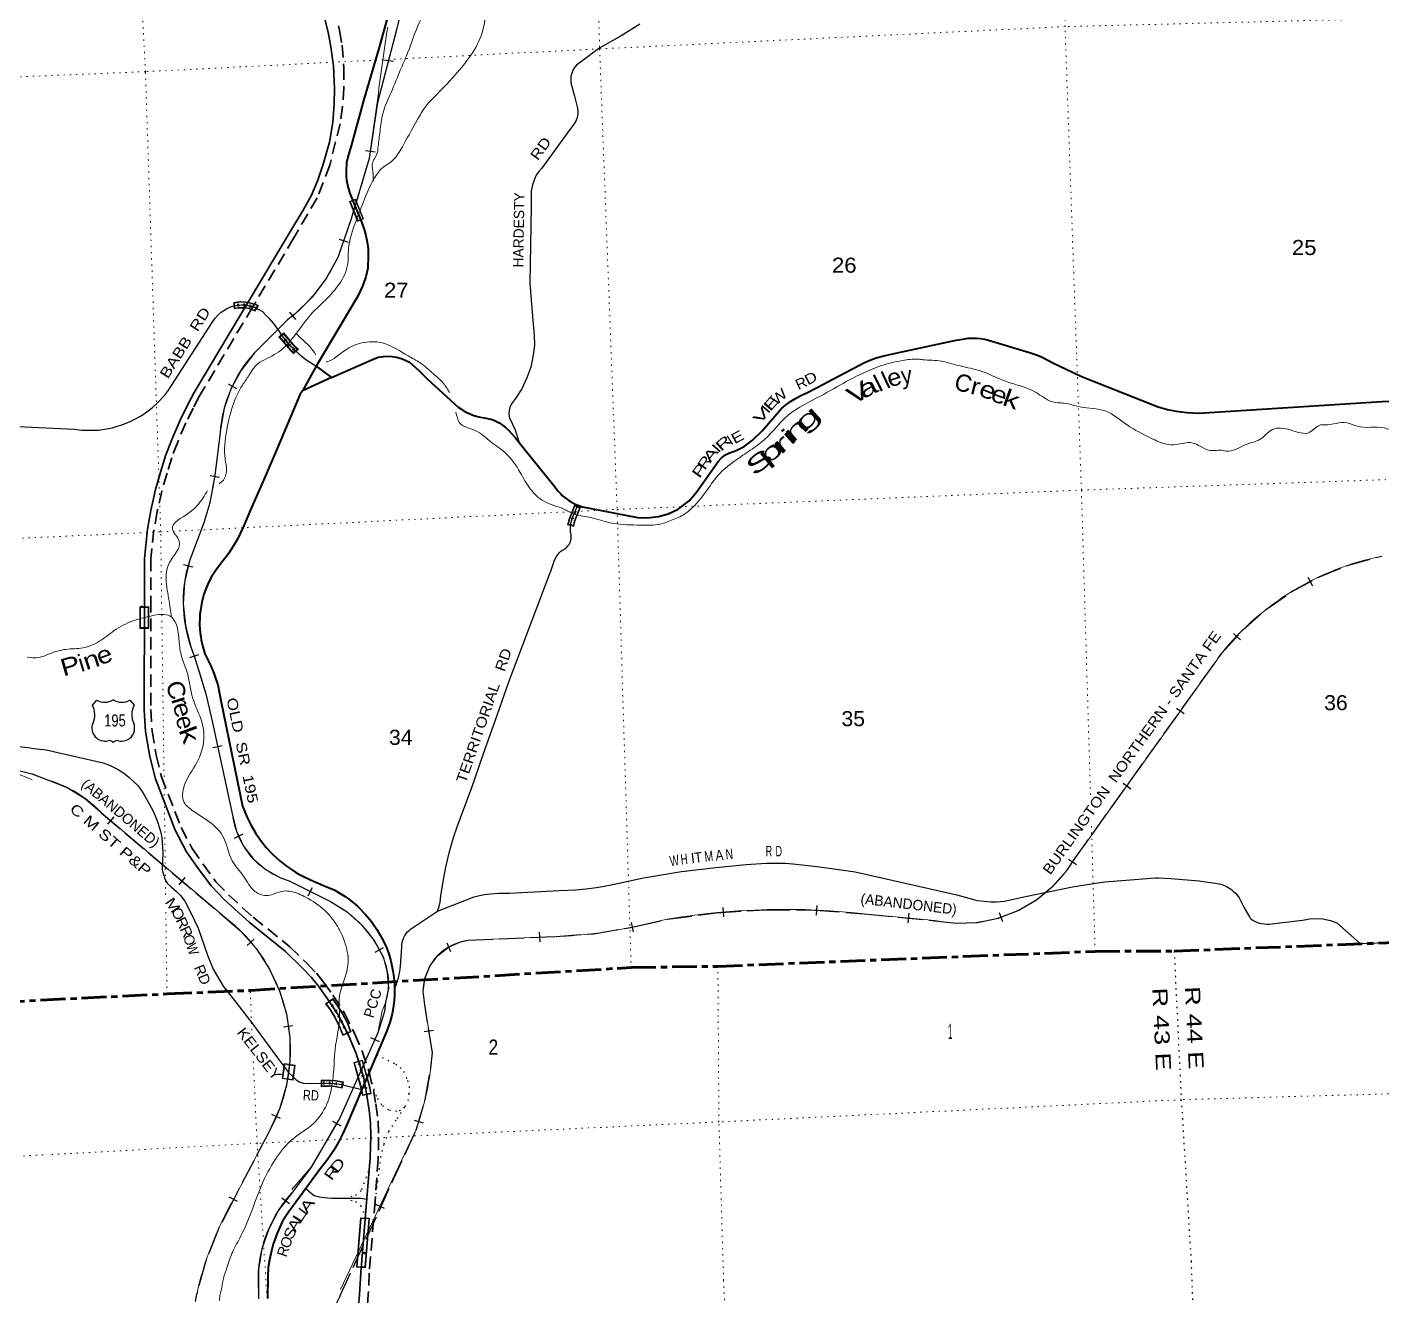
# Model space of a CAD drawing. Header units: feet. Extents: x 745759 to 1002271, y -170898 to 32007.
# Drawn here: x 904405 to 920154, y -73509 to -58759 of the extents above; entities that cross this region are included whole.
import ezdxf
from ezdxf.enums import TextEntityAlignment as Align

# ---------------------------------------------------------------- set-up
doc = ezdxf.new("R2010")
doc.units = ezdxf.units.FT
doc.header["$LTSCALE"] = 48
doc.header["$PDMODE"] = 32
doc.header["$PDSIZE"] = 24
for name, pattern in [('DOTTED', [1.5, 0.3, -1.2]), ('LONG_DASH_SHORT_DASH', [9.9, 6, -1.2, 1.5, -1.2]), ('LONG_DASHED', [7.5, 6, -1.5]), ('MEDIUM_DASHED', [4.5, 3, -1.5])]:
    doc.linetypes.add(name, pattern=pattern)
for name, color, linetype, lineweight in [('11', 7, 'LONG_DASH_SHORT_DASH', 60), ('16', 7, 'Continuous', 25), ('20', 7, 'Continuous', 35), ('21', 7, 'Continuous', 25), ('26', 7, 'Continuous', 40), ('29', 7, 'Continuous', 25), ('31', 7, 'Continuous', 13), ('34', 7, 'Continuous', 13), ('39', 7, 'Continuous', 13), ('49', 7, 'MEDIUM_DASHED', 35), ('55', 7, 'Continuous', 13), ('57', 7, 'Continuous', 13), ('6', 7, 'DOTTED', 25), ('61', 7, 'Continuous', 13), ('63', 7, 'Continuous', 25), ('7', 7, 'DOTTED', 13)]:
    doc.layers.add(name, color=color, linetype=linetype, lineweight=lineweight)
for name, color, linetype in [('27', 7, 'Continuous'), ('30', 7, 'Continuous'), ('41', 7, 'Continuous')]:
    doc.layers.add(name, color=color, linetype=linetype)

msp = doc.modelspace()

# ---------------------------------------------------------------- hatches: boundary and pattern name
at = {"layer": '31'}
msp.add_hatch(color=256, dxfattribs=at).paths.add_polyline_path([(907387.06, -62323.36), (907513.76, -62472.26), (907546.57, -62502.43), (907503.91, -62543.34), (907471.18, -62513.24), (907342.12, -62361.6)])

# ---------------------------------------------------------------- linework, layer by layer
at = {"layer": '11'}
for points in [[(904564.41, -70071.29), (906031.38, -69998.75), (906996.96, -69957.85), (911427.16, -69691.7), (912435.5, -69678.29), (916821.02, -69503.63), (917738.98, -69501.86), (922281.45, -69322.48), (923154.55, -69289.23), (927773.28, -69096.42), (928535.77, -69069.12), (933218.83, -68871.17), (933874.58, -68841.68), (935735.29, -68749.49)], [(873389, -71316.67), (873748.39, -71316.11), (879116.37, -71089.63), (880332.35, -71074.58), (884467.55, -70892.18), (885601.19, -70838.5), (889868.43, -70680.36), (891016.7, -70638.12), (895275.32, -70423.86), (896312.85, -70382.63), (900727.38, -70229.88), (901714.48, -70231.31), (904564.41, -70071.29)]]:
    msp.add_lwpolyline(points, dxfattribs=at)
at = {"layer": '16'}
for p, q in [((905164.01, -66642.42), (905215.32, -66583.66)), ((905407.08, -66577.69), (905406.8, -66577.89)), ((905599.17, -66583.57), (905650.56, -66642.42))]:
    msp.add_line(p, q, dxfattribs=at)
for centre, radius, start, end in [((905306.4, -66426), 182.07, 239.97227, 303.45418), ((905508.18, -66426.5), 181.52, 236.33975, 300.08743), ((905508.17, -66426), 182.07, 236.54582, 236.59441), ((904971.03, -66753.05), 222.05, 332.97043, 29.75871), ((905843.53, -66753.05), 222.05, 150.24129, 207.02957), ((905310.22, -66907.95), 151.42, 159.09177, 283.81923), ((905504.34, -66907.95), 151.42, 256.18077, 20.90823)]:
    msp.add_arc(centre, radius, start, end, dxfattribs=at)
for centre, major_axis, start_param, end_param in [((905365.56, -67106.77), (-19.56, 51.67), 4.95877769, 6.28318531), ((905449.01, -67106.77), (19.56, 51.67), 0, 1.32637542)]:
    msp.add_ellipse(centre, major_axis=major_axis, ratio=0.929097, start_param=start_param, end_param=end_param, dxfattribs=at)
at = {"layer": '20'}
for points in [[(907867.14, -58668), (907905.81, -58819.53), (907934.81, -58987.18), (907967.03, -59209.64), (907977.5, -59473.2), (907975.89, -59653.74), (907958.17, -59866.53), (907918.7, -60097.86), (907852.65, -60341.27), (907783.37, -60537.94), (907710.08, -60711.24), (907615.02, -60888.56), (907442.64, -61170.66), (906345.53, -63008.36), (906269.81, -63155.06), (906182.81, -63329.16), (906086.15, -63554.84), (906015.27, -63741.84), (905960.49, -63922.38), (905899.27, -64135.17), (905844.5, -64376.97), (905805.83, -64596.21), (905768.78, -64936.35), (905768.78, -65419.95), (905767.17, -66695.06), (905783.28, -66949.76), (905831.61, -67236.7), (905896.05, -67497.85), (906128.04, -68094.29), (906260.15, -68345.77), (906385.81, -68529.54), (906543.69, -68742.33), (906695.13, -68900.3), (906985.11, -69164.68), (907410.43, -69506.42), (907602.14, -69695.03), (907711.69, -69807.88), (907792.24, -69907.82), (907898.57, -70056.13), (908027.45, -70252.79), (908143.45, -70491.37), (908230.44, -70691.27), (908320.66, -70978.21), (908356.1, -71178.09), (908381.88, -71348.96), (908397.99, -71497.27), (908401.21, -71648.8), (908394.77, -71903.5), (908333.55, -72612.79), (908283.11, -73236.95), (908271.04, -73497.67)], [(909520.24, -86818.23), (909795.15, -86214.56), (910451.76, -84772.73), (910484.18, -84692.42), (910491.5, -84667.42), (910592.4, -84376.34), (910592.96, -84374.43), (910677.7, -84010.9), (910723.99, -83640.5), (910731.3, -83267.3), (910699.56, -82895.38), (910629.12, -82528.81), (910520.75, -82171.61), (910375.63, -81827.7), (910195.36, -81500.84), (909268.8, -79727.65), (908820.55, -78869.81), (908691.06, -78618.86), (908444.43, -78036.57), (908260.02, -77431.68), (908139.84, -76810.84), (908085.23, -76180.83), (908096.76, -75548.57), (908271.04, -73497.67)]]:
    msp.add_lwpolyline(points, dxfattribs=at)
at = {"layer": '21', "linetype": 'DOTTED'}
for points in [[(908468.26, -70703.53), (908691.96, -70815.45), (908742.11, -70852.58), (908781.87, -70900.42), (908826.83, -71005.38), (908845.8, -71074.91), (908843.33, -71158.91), (908836.82, -71230.3), (908791.86, -71315.27)], [(908791.86, -71315.27), (908744.58, -71354.07), (908701.95, -71365.26), (908607.04, -71350.26), (908527.12, -71290.28), (908467.18, -71185.32), (908398.2, -70978.25)], [(908791.86, -71315.27), (908691.96, -71465.22), (908607.04, -71600.18), (908552.01, -71746.85), (908517.13, -71885.08), (908454.9, -72362.44)], [(908101.25, -72373.6), (908222.42, -72339.92), (908297.34, -72274.94), (908383.42, -72035.01)], [(908101.25, -72373.6), (908222.42, -72409.9), (908282.36, -72459.88), (908336.82, -72574.92)]]:
    msp.add_lwpolyline(points, dxfattribs=at)
at = {"layer": '21'}
msp.add_lwpolyline([(907646.58, -72259.59), (907705.71, -72316.07), (907744.04, -72340.72), (907798.8, -72357.16), (907853.55, -72365.38), (907946.63, -72373.6), (908201.24, -72373.6), (908283.37, -72373.6), (908353.15, -72385.74)], dxfattribs=at)
at = {"layer": '26'}
for points in [[(908677.43, -58349.83), (908494.74, -59006.32), (908321.58, -59602.4), (908172.26, -60139.67), (908135.72, -60257.3), (908118.24, -60338.37), (908113.48, -60422.61), (908113.48, -60490.96), (908119.83, -60538.65), (908134.13, -60611.77), (908157.96, -60694.43), (908188.14, -60765.96), (908213.56, -60835.9), (908256.45, -60939.22), (908294.58, -61036.18), (908323.17, -61110.89), (908343.82, -61182.42), (908359.71, -61258.72), (908369.13, -61332.56), (908370.88, -61423.79), (908365.62, -61562.38), (908341.07, -61660.63), (908316.53, -61739.58), (908300.75, -61779.93), (908250.78, -61887.82), (907767.38, -62700.97)], [(910809.19, -64316.23), (910860.5, -64337.12), (911501.8, -64461.03), (911616.79, -64463.24), (911745.05, -64447.75), (911857.83, -64416.78), (911972.82, -64361.46), (912101.08, -64266.31), (912187.32, -64166.74), (912439.54, -63810.04), (912477.6, -63766.93), (912523.6, -63731.49), (912571.97, -63709.53), (912638.84, -63685.47), (912739.06, -63634.59), (912834.14, -63563.78), (912949.14, -63453.15), (913171.98, -63195.37), (913223.26, -63152.52), (913278.24, -63112.32), (913338.51, -63075.29), (913400.89, -63042.5), (913468.55, -63011.82), (913590.14, -62947.28), (913773.05, -62852.07), (913920.02, -62774.84), (914141.07, -62656.48), (914192.53, -62633.59), (914276.66, -62603.36), (914365.69, -62580.47), (914573.98, -62535.52), (915207.22, -62398.01), (915282.77, -62385.75), (915343.62, -62376.35), (915393.86, -62373.9), (915442.05, -62375.13), (915486.57, -62379.21), (915536.8, -62388.61), (915580.5, -62399.24), (916059.77, -62543.7), (916137.37, -62568.22), (916203.53, -62597.64), (916328.6, -62660.69), (916638.18, -62808.22), (916672.08, -62823.75), (916791.99, -62870.91), (917555.28, -63171.85), (917663.1, -63202.91), (917762.76, -63222.53), (917888.55, -63240.51), (918030.68, -63248.68), (920153.61, -63110.55), (920343.11, -63104.01)], [(907943.96, -62833.1), (908418.85, -62622.13), (908485.86, -62597.85), (908549.4, -62588.6), (908600.24, -62586.29), (908648.76, -62588.6), (908699.6, -62595.54), (908756.21, -62612.88), (908808.2, -62634.85), (908850.94, -62655.65), (908958.39, -62750.45), (909056.59, -62848.71), (909372.37, -63140.13), (909415.15, -63176.02), (909445.98, -63197.82), (909475.74, -63216.44), (909507.63, -63233.98), (909534.73, -63247.28), (909570.34, -63261.11), (909599.57, -63272.81), (909641.56, -63284.51), (909673.45, -63291.95), (909722.34, -63302.59), (909772.3, -63312.69), (909812.42, -63321.48), (909839.53, -63331.05), (909891.08, -63359.23), (909931.47, -63386.89), (909964.95, -63412.41), (910001.09, -63445.92), (910041.49, -63486.33), (910077.09, -63529.41), (910124.13, -63586.59)], [(907767.38, -62700.97), (907766.85, -62701.87), (907605.88, -62985.79)], [(907767.34, -62701.04), (907943.96, -62833.1), (907605.88, -62985.79)], [(907605.88, -62985.79), (907577.49, -63035.21), (907313.62, -63657.15), (907161.08, -64009.79), (907015.55, -64343.13), (906917.36, -64572.96), (906854.68, -64703), (906816.76, -64768.79), (906777.42, -64832.27), (906749.36, -64875.25), (906717.8, -64918.24), (906673.09, -64976.13), (906637.15, -65020.87), (906609.53, -65057.27), (906585.86, -65090.6), (906550.79, -65148.5), (906518.36, -65209.9), (906488.55, -65280.08), (906461.37, -65351.13), (906437.7, -65444.99), (906420.39, -65539.51), (906417.32, -65562.32), (906415.13, -65587.32), (906413.38, -65611), (906411.62, -65642.58), (906410.75, -65676.36), (906411.18, -65712.76), (906412.94, -65754.87), (906417.32, -65806.62), (906423.02, -65848.73), (906429.38, -65882.28), (906447.79, -65964.74), (906473.21, -66046.32), (906489.87, -66084.92), (906514.42, -66130.53), (906538.96, -66177.9), (906577.54, -66270.01), (906600.33, -66338.43), (906621.37, -66406.85), (906643.73, -66504.65), (906656, -66588.86), (906816.43, -67363.43), (906910.23, -67815.19), (906963.27, -67948.09), (907007.1, -68034.05), (907059.7, -68127.04), (907119.32, -68211.25), (907184.19, -68295.46), (907257.83, -68372.66), (907341.99, -68449.85), (907419.14, -68514.76), (907478.31, -68552.5), (907530.04, -68585.82), (907603.24, -68627.49), (907700.11, -68670.47), (907851.99, -68736.48), (907976.48, -68788.24), (908103.16, -68864.55), (908157.51, -68904.47), (908248.03, -68978.82), (908337.45, -69073.56), (908409.33, -69157.77), (908472.45, -69249), (908545.66, -69378.82), (908577.66, -69450.31), (908605.71, -69522.68), (908632.01, -69614.35), (908660.59, -69749.35), (908664.54, -69782.24), (908671.55, -69838.38), (908674.62, -69886.63), (908675.8, -69940.52)], [(910124.13, -63586.59), (910187.38, -63665.29), (910526.99, -64088.62), (910577.74, -64152.17), (910604.84, -64183.01), (910627.69, -64206.41), (910648.95, -64223.96), (910676.59, -64244.7), (910701.57, -64263.31), (910722.3, -64275.01), (910749.4, -64289.9), (910775.71, -64304), (910809.19, -64316.23)], [(908675.8, -69940.52), (908676.37, -69966.89), (908675.06, -70030.49), (908668.17, -70107.57), (908660.72, -70162.17), (908648.1, -70231.57), (908625.31, -70317.54), (908585.87, -70427.18), (908295.65, -71109.11)], [(908295.55, -71109.35), (908117.74, -71527.15), (908074.78, -71622.76), (908025.69, -71721), (907967.83, -71822.75), (907902.96, -71921), (907817.05, -72028.01), (907444.49, -72534.13), (907376.11, -72639.39), (907312.99, -72781.49), (907267.41, -72906.06), (907244.61, -72985.88), (907221.82, -73089.38), (907209.55, -73177.98), (907202.54, -73283.24), (907201.23, -73540.75)]]:
    msp.add_lwpolyline(points, dxfattribs=at)
at = {"layer": '29'}
for points in [[(911529.1, -58726.86), (911309.4, -58860.95), (911223.44, -58911.55), (911126.56, -58966.95), (911064.47, -59002.22), (910791.99, -59202.59), (910770.18, -59228.74), (910749.95, -59261.23), (910736.11, -59297.98), (910727.6, -59331.54), (910725.47, -59368.82), (910727.6, -59406.64), (910766.99, -59563.77), (910799.2, -59687.6), (910808.25, -59728.08), (910808.25, -59767.5), (910800.8, -59810.11), (910784.3, -59852.72), (910752.89, -59897.99), (910715.63, -59948.59), (910389.59, -60397.87), (910352.33, -60439.41), (910324.65, -60482.02), (910301.76, -60528.36), (910281.53, -60591.22), (910265.56, -60662.59), (910265.56, -60847.95), (910249.06, -61736.92), (910278.87, -62122.56), (910300.16, -62344.14), (910302.82, -62453.33), (910291.11, -62551.33), (910259.17, -62712.19), (910214.45, -62836.83), (910154.83, -62963.6), (910082.44, -63075.46), (910035.59, -63138.31), (910015.9, -63180.39), (910008.45, -63217.67), (910006.32, -63257.09), (910012.71, -63300.77), (910078.72, -63440.32), (910087.23, -63466.95), (910124.13, -63586.59)], [(904298.21, -63401.07), (904951.24, -63434.58), (905038.29, -63445.27), (905133.04, -63446.83), (905184.82, -63446.83), (905239.7, -63443.72), (905303.65, -63434.65), (905352.32, -63425.33), (905396.84, -63416.52), (905442.41, -63404.08), (905494.18, -63388.02), (905556.83, -63365.23), (905612.24, -63340.88), (905657.28, -63318.6), (905730.29, -63277.67), (905798.11, -63231.05), (905861.8, -63181.83), (905924.97, -63124.84), (906001.08, -63042.47), (906049.23, -62981.85), (906555.24, -62194.6), (906590.04, -62141.26), (906625.25, -62102.92), (906659.69, -62072.1), (906721.56, -62033.5), (906763.24, -62014.59), (906808.29, -62000.09), (906849.19, -61992.32), (906896.83, -61988.69), (906942.39, -61989.73), (906990.02, -61998.53), (907050.09, -62016.15), (907098.24, -62040.5), (907139.92, -62067.18), (907180.95, -62106.43), (907219.27, -62147.36), (907266.9, -62202.54), (907298.36, -62244.12), (907314.67, -62269.77), (907334.02, -62299.35), (907353.44, -62327.07), (907373.37, -62354.01), (907382.47, -62365.83), (907392.69, -62378.84), (907402.34, -62391.09), (907416.52, -62408.01), (907430.18, -62423.94), (907444.23, -62439.61), (907452.22, -62448.46), (907463.23, -62460.44), (907474.1, -62471.71), (907490.03, -62487.98), (907504.91, -62502.81), (907521.49, -62518.68), (907539.75, -62535.34), (907563.31, -62556.39), (907601.86, -62587.97), (907646.13, -62622.17), (907688.08, -62651.45), (907767.34, -62701.04)], [(909175.83, -69038), (909194.4, -68983.62), (909207.92, -68933.37), (909215.64, -68859.94), (909242.68, -68689.88), (909273.58, -68525.62), (909312.21, -68358.45), (909361.46, -68180.66), (909404.92, -68056.98), (909482.65, -67848.75), (909569.56, -67609.12), (909706.68, -67214.89), (909868.91, -66756.89), (910006.03, -66370.39), (910482.99, -65110.1), (910492.65, -65084.5), (910505.76, -65051.03), (910521.69, -65002.73), (910531.34, -64967.47), (910542.44, -64940.9), (910562.72, -64904.68), (910573.58, -64890.67), (910580.82, -64881.49), (910589.03, -64872.31), (910598.93, -64862.41), (910610.99, -64851.78), (910621.37, -64843.57), (910636.1, -64836.09), (910651.3, -64828.12), (910665.79, -64817.25), (910680.99, -64803.72), (910692.82, -64790.92), (910703.13, -64777.22), (910706.03, -64772.69), (910710.01, -64766.11), (910714, -64758.08), (910717.31, -64751.08), (910719.42, -64746.07), (910720.96, -64741.78), (910722.78, -64736.64), (910725.49, -64727.82), (910727.85, -64718.35), (910729.11, -64710.56), (910730.11, -64703.28), (910730.95, -64693.63), (910731.19, -64680.95), (910730.71, -64671.77), (910729.74, -64662.11), (910728.3, -64652.7), (910726.61, -64644.97), (910724.07, -64633.62), (910722.32, -64615.33), (910721.84, -64582), (910727.15, -64534.19), (910733.9, -64497.97), (910744.04, -64463.69), (910753.21, -64440.5), (910809.19, -64316.23)], [(904447.49, -67141.7), (903888.89, -67080.07), (903861.49, -67072.4), (903828.62, -67054.85), (903774.93, -67018.67), (903244.59, -66549.44), (903071.46, -66404.73), (903042.97, -66374.03), (902996.95, -66317.03), (902956.41, -66258.92), (902931.21, -66194.24), (902915.87, -66119.68), (902907.1, -66005.66), (902898.33, -65887.26), (902884.09, -65820.39), (902838.61, -65718.98)], [(904447.49, -67141.7), (904627.59, -67160.27), (905288.25, -67313.94), (905371.89, -67342.39), (905425.06, -67370.15), (905477.08, -67395.59), (905530.25, -67430.29), (905585.73, -67473.08), (905642.37, -67527.44), (905695.54, -67580.64), (905749.86, -67658.14), (905799.57, -67744.88), (905869.5, -67873.85), (905914.58, -67973.31), (905957.34, -68105.16), (905971.21, -68183.81), (905985.08, -68357.3), (905976.42, -68552.18), (905982.48, -68583.7), (905992.89, -68620.13), (906003.87, -68651.36), (906035.65, -68713.82), (906079.87, -68752.69), (906140.09, -68807.21), (906188.84, -68854.55), (906238.76, -68918.28), (906238.76, -68918.28), (906314.22, -69063.1), (906393.7, -69234.12), (906501.77, -69548), (906566.5, -69708.77), (906686.13, -69908.28), (906787.85, -70038.98), (907016.71, -70335.07), (907163.79, -70536.02), (907316.95, -70740.16), (907444.32, -70911.29), (907493.8, -70958.76), (907529.63, -70995.12), (907574.23, -71023.91), (907617.6, -71036.15), (907696.58, -71037.91), (907696.58, -71037.91), (907879.99, -71036.7), (907933.96, -71036.35), (907982.41, -71041.06), (908036.25, -71049.14), (908107.59, -71064.63), (908295.55, -71109.35)], [(909175.83, -69038), (909602.09, -68869.2), (909663.49, -68854.21), (909722.49, -68842.59), (909791.33, -68834.53), (909889.67, -68826.48), (910011.26, -68825.59), (910154.3, -68820.22), (910377.8, -68808.59), (910590.57, -68796.07), (910780.1, -68788.91), (910903.03, -68775.94), (911023.27, -68760.28), (911093, -68749.55), (911212.36, -68724.95), (911571.75, -68650.71), (912011.61, -68575.56), (912412.12, -68529.05), (912766.15, -68493.27), (912999.04, -68477.6), (913140.29, -68478.5), (913220.75, -68479.39), (913305.68, -68485.65), (913589.09, -68516.96), (914032.52, -68579.58), (915214.4, -68846.16), (915450.42, -68910.57), (915610.89, -68929.8), (915675.25, -68928.01), (915765.55, -68919.07), (915851.37, -68899.39), (916012.3, -68865.39), (916558.54, -68754.48), (916851.77, -68706.17), (916932.23, -68693.65), (917522.05, -68648.26), (917540.38, -68647.81), (917555.58, -68647.37), (917699.96, -68658.55), (918030.44, -68684.66), (918130.43, -68698.81), (918219.83, -68711.33), (918280.4, -68723.19), (918323.31, -68738.85), (918347.45, -68749.13), (918368.91, -68760.32), (918404.22, -68784.02), (918427.02, -68803.25), (918453.84, -68828.3), (918474.85, -68853.35), (918495.41, -68882.42), (918507.92, -68905.68), (918526.7, -68943.7), (918551.28, -68989.77), (918578.1, -69036.28), (918604.03, -69084.59), (918615.53, -69104.16), (918622.24, -69116.46), (918630.73, -69125.85), (918647.05, -69136.81), (918682.58, -69156.72), (918702.25, -69164.54), (918729.3, -69174.16), (918755.67, -69180.65), (918790.54, -69185.56), (918817.81, -69187.35), (918852.68, -69186.91), (918938.5, -69177.06), (919230.08, -69142.28), (919253.99, -69136.25), (919314.57, -69126.19), (919378.94, -69120.82), (919469.24, -69125.29), (919557.75, -69144.97), (919631.06, -69171.81), (919903, -69412.94)], [(908675.8, -69940.52), (908684.28, -69920.78), (908691.56, -69903.18), (908698.09, -69885.58), (908704.62, -69867.77), (908709.22, -69854.16), (908716.25, -69830.95), (908720.99, -69814.17), (908724.08, -69802.48), (908726.53, -69791.5), (908730.5, -69774.79), (908734.48, -69755.16), (908737.93, -69736.06), (908741.11, -69715.1), (908743.23, -69698.92), (908745.48, -69679.95), (908760.58, -69450.56), (908762.32, -69425.54), (908765.89, -69402.25), (908772.17, -69374.23), (908785.2, -69342.83), (908798.24, -69318.67), (908812.24, -69297.41), (908829.14, -69277.12), (908846.04, -69261.18), (908863.42, -69245.72), (908897.04, -69224.36), (909175.83, -69038)], [(919903, -69412.94), (925548.77, -69189.92), (926037.73, -69168.4)]]:
    msp.add_lwpolyline(points, dxfattribs=at)
at = {"layer": '31'}
for p, q in [((907330.85, -62360.69), (907387.97, -62312.09)), ((907442.95, -62434.56), (907442.65, -62434.81)), ((907503.24, -62555.06), (907559.09, -62501.5)), ((910767.66, -64317.33), (910837.44, -64344.79)), ((910687.55, -64545.05), (910760.19, -64563.22)), ((910755.21, -64553.73), (910697.96, -64539.41)), ((907368.74, -70980.88), (907394.17, -70807.3)), ((907523.32, -70826.22), (907394.17, -70807.3)), ((907497.37, -70999.72), (907522.8, -70826.14)), ((907497.9, -70999.79), (907368.74, -70980.88)), ((907824.29, -71076.9), (907825.09, -71001.9)), ((908068.01, -71094.95), (908082.64, -71021.39)), ((907950.71, -71040.75), (907950.71, -71040.36))]:
    msp.add_line(p, q, dxfattribs=at)
for points in [[(907330.85, -62360.69), (907465.4, -62518.8), (907505.73, -62555.88)], [(907387.97, -62312.09), (907519.54, -62466.7), (907556.49, -62500.68)], [(910767.66, -64317.33), (910702.42, -64483.09), (910688.29, -64545.92)], [(910697.96, -64539.41), (910710.09, -64485.45), (910772.17, -64327.7), (910827.07, -64349.3)], [(910827.07, -64349.3), (910766.65, -64502.81), (910755.21, -64553.73)], [(910837.44, -64344.79), (910774.32, -64505.17), (910761.47, -64562.36)], [(907825.09, -71001.9), (907889.17, -70999.62), (907931.23, -70999.62), (907993.73, -71003.72), (908082.35, -71021.23)], [(908061.74, -71085.45), (907987.11, -71070.71), (907918, -71064.81), (907879.72, -71065.18), (907832.37, -71068.34), (907833, -71009.62)], [(907833, -71009.62), (907889.31, -71007.62), (907930.97, -71007.62), (907992.69, -71011.67), (908073.25, -71027.59), (908061.74, -71085.45)], [(907824.29, -71076.9), (907880.03, -71073.18), (907917.7, -71072.81), (907985.99, -71078.64), (908067.81, -71094.81)]]:
    msp.add_lwpolyline(points, dxfattribs=at)
for points in [[(907387.06, -62323.36), (907513.76, -62472.26), (907546.57, -62502.43), (907503.91, -62543.34), (907471.18, -62513.24), (907342.12, -62361.6)], [(907377.01, -70976.02), (907400.6, -70817.95), (907513, -70834.04), (907490.22, -70992.26)]]:
    msp.add_lwpolyline(points, close=True, dxfattribs=at)
at = {"layer": '31', "linetype": 'DOTTED', "lineweight": 100}
for centre, radius, start, end in [((906901.41, -62364.02), 376.32, 62.48862, 104.37044), ((908226.6, -61733.2), 1056.34, 214.82106, 228.82225), ((911482.57, -64692.89), 770.29, 151.98354, 169.62319), ((907899.97, -71719.89), 684.64, 75.18109, 96.31307)]:
    msp.add_arc(centre, radius, start, end, dxfattribs=at)
at = {"layer": '34', "lineweight": 25}
for p, q in [((908553.38, -59139.64), (908662.96, -59154.76)), ((908340.11, -60194.23), (908449.55, -60210.25)), ((908031.46, -61223.46), (908135.98, -61259.65)), ((907456.63, -62073.8), (907525.89, -62160.05)), ((906740.8, -62908.19), (906837.88, -62961.21)), ((906532.11, -63972.37), (906640.87, -63992.51)), ((906223.85, -65008.32), (906331.78, -65032.55)), ((906297.2, -66086.49), (906402.94, -66054.02)), ((906564.32, -67133.33), (906672.4, -67109.82)), ((906816.69, -68186.51), (906916.51, -68138.85)), ((907671.81, -68858.18), (907721.68, -68759.45)), ((908449.7, -69512.52), (908547.16, -69460.22)), ((908395.9, -70506.63), (908496.85, -70551.84)), ((907955.36, -71477.02), (908051.13, -71532.35)), ((907366.12, -72369.47), (907453.99, -72436.65))]:
    msp.add_line(p, q, dxfattribs=at)
at = {"layer": '34'}
for p, q in [((908475.8, -59636.49), (908380.84, -60285.38)), ((907433.48, -62161.01), (907047.47, -62546.85)), ((906649.25, -63477.3), (906587.64, -63966.31)), ((906458.7, -64521.03), (906291.42, -64963.51)), ((916576.6, -68436.02), (918292.44, -66036.76)), ((904468.17, -67441.27), (904652.9, -67512.63)), ((905268.6, -67892.95), (906675.17, -69084)), ((907449.94, -68683.25), (907932.12, -68926.8)), ((909532.68, -69372.46), (910555.89, -69330.27)), ((909115.19, -70682.3), (909028.41, -70125.33)), ((907207.35, -71621.15), (906800.28, -72398.51))]:
    msp.add_line(p, q, dxfattribs=at)
at = {"layer": '34', "lineweight": 25}
msp.add_lwpolyline([(908823.67, -58273.1), (908697.63, -58791.23), (908476.89, -59636.64), (908381.92, -60285.62), (908173.36, -60988.55), (908017.9, -61437.45), (907882.95, -61680.37), (907714.56, -61901.42), (907516.2, -62095.99), (907434.22, -62161.83), (907048.3, -62547.58), (906896.79, -62741.97), (906778.65, -62958.24), (906696.97, -63190.75), (906653.88, -63433.42), (906650.34, -63477.41), (906588.73, -63966.48), (906529.08, -64288.54), (906459.74, -64521.38), (906292.48, -64963.83), (906236.94, -65211.22), (906220.91, -65464.24), (906244.79, -65716.65), (906307.99, -65962.2), (906348.97, -66069.07), (906483.83, -66508.27), (906556.38, -66827.68), (906794.05, -67920.32), (906838.99, -68106.48), (906921.45, -68279.2), (907037.88, -68431.12), (907183.25, -68555.63), (907351.26, -68647.36), (907450.37, -68682.24), (907932.66, -68925.84), (908127.19, -69046.05), (908297.88, -69198.33), (908439.46, -69377.97), (908544.14, -69567.35), (908554.13, -69594.99), (908592.12, -69749.78), (908605.98, -69930.29), (908572.4, -70097.78), (908560.14, -70204.24), (908483.13, -70451.82), (908029.83, -71464.17), (908019.89, -71474.47), (907709.24, -72012.19), (907478.34, -72316.88), (907329.33, -72511.78), (907214.14, -72727.93), (907135.58, -72959.92), (907095.73, -73201.58), (907095.92, -73543.07)], dxfattribs=at)
at = {"layer": '34'}
for points in [[(906555.31, -66827.92), (906792.98, -67920.57), (906792.98, -67920.57)], [(911490.98, -69208.98), (911846.32, -69130.15), (911848.33, -69130.11)], [(914173.38, -69071.07), (914958.87, -69145.97), (914958.87, -69145.97)], [(908531.79, -70194.55), (908482.07, -70451.49), (908028.9, -71463.54), (908019, -71473.8), (907708.34, -72011.55), (907481.32, -72273.62)], [(908048.82, -73435.07), (908926.05, -71582.85), (908926.05, -71582.85)]]:
    msp.add_lwpolyline(points, dxfattribs=at)
for centre, radius, start, end in [((929315.18, -62064.93), 20980.4, 170.93488, 173.35323), ((895397.67, -56815.59), 13438.83, 339.88626, 345.03722), ((906266.07, -60623.25), 1930.69, 307.2043, 335.0717), ((908168.94, -63577.26), 1522.97, 137.42295, 176.23651), ((903924.55, -63639.64), 2683.05, 340.82213, 353.00676), ((907831.32, -65439.23), 1611.71, 162.83263, 203.01765), ((920785.78, -68052.97), 3206.53, 101.35424, 141.03974), ((901374.89, -67836.71), 5277.73, 11.0194, 19.56382), ((904256.97, -68842.14), 1387.22, 43.17614, 73.41633), ((907705.45, -67798.87), 920.55, 187.59677, 253.88536), ((915264.47, -67644.23), 1532.52, 258.4974, 328.89168), ((907344.19, -70095.55), 1308.29, 22.47798, 63.29581), ((905518.74, -70650.95), 1947.48, 330.12031, 53.57237), ((913217.7, -77246.28), 8230.88, 83.33239, 99.57681), ((910410.78, -64546.33), 4786.14, 271.73741, 283.04367), ((909613.46, -69971.88), 604.84, 97.67519, 194.6967), ((907877.28, -69871.31), 729.98, 333.71661, 22.21168), ((905668.25, -70428.49), 3456.27, 340.48879, 355.78866), ((910133.3, -74318.12), 3846.29, 150.06077, 167.85494), ((908594.04, -73324.52), 1504.45, 137.92874, 185.24008)]:
    msp.add_arc(centre, radius, start, end, dxfattribs=at)
at = {"layer": '39'}
for points in [[(906649.27, -55973.31), (906655.18, -55974.77), (906837.82, -56042.12), (907063.38, -56140.99), (907212.02, -56223.05), (907346.68, -56311.41), (907446.56, -56372.16), (907589.63, -56369.64), (907722.01, -56443.93), (907846.91, -56550.61), (907948.52, -56595.2), (908029.93, -56638.12), (908126.41, -56733.21), (908191.19, -56859.09), (908242.94, -56932.78), (908271.33, -56942.36), (908377.18, -56998.97), (908450.06, -57015.84), (908529.09, -57038.64), (908622.63, -57083.37), (908734.52, -57139.87), (908779.19, -57157.23), (908895.67, -57243.9), (908948.22, -57361.93), (908948.27, -57474.84), (908931.18, -57642.49), (908946.03, -57793.45), (908996.9, -57929.66), (909080.6, -58097.55), (909101.9, -58270.57), (909057.41, -58483.06), (908949.28, -58743.04), (908814.61, -59094.21), (908733.44, -59285.17), (908623.41, -59551.23), (908538.69, -59768.46), (908508.12, -59970.62), (908486.35, -60143.62), (908470.79, -60234.29), (908416.6, -60367.41), (908420.45, -60402.81), (908429.6, -60553.02)], [(909777.06, -56492.4), (909870.57, -56654.14), (909957.6, -56783.66), (910009.94, -57000.5), (909911.57, -57353.05), (909763.21, -57617.77), (909731.04, -57953.03), (909736.23, -58457), (909704.02, -58790.25), (909581.94, -59058.54), (909434.31, -59252.68), (909197.18, -59512.91), (909035.08, -59687.14), (908945.01, -59831.88), (908784.97, -60118.99), (908615.69, -60341.73), (908538.02, -60393.5), (908492.52, -60440.68), (908290.51, -60857.56), (908175.21, -61166.06), (908138.89, -61384.45), (908133.15, -61511.57), (908032.64, -61747.22), (907872.78, -61933.51), (907682.76, -62124.37), (907594.18, -62240.85), (907483.92, -62383.93), (907406.92, -62471.98), (907191.79, -62612.87), (907086.06, -62673.2), (906983.75, -62810.09), (906909.17, -62920.27), (906725.27, -63445.71), (906707.24, -63782.74), (906723.67, -63909.48), (906675.61, -64037.35), (906636.09, -64067.96)], [(907532.55, -62321.95), (907596.8, -62383.96), (907695.25, -62476.99), (907761.94, -62567.36)], [(907881.15, -62652.18), (907893.92, -62648.91), (908097.14, -62518.31), (908297.09, -62430.11), (908530.92, -62430.03), (908836.05, -62581.93), (908970.52, -62660.21), (909130.13, -62790.48), (909247.09, -62903.35), (909315.29, -63007.44)], [(909389.34, -63234.42), (909390.26, -63237.54), (909432.78, -63357.77), (909611.8, -63447.36), (909799.73, -63583.18), (909969.41, -63713.27), (910136.76, -63936.14), (910255.15, -64127.62), (910406.89, -64268.1), (910654.6, -64366.57), (910775.83, -64424.58), (910956.69, -64462.07), (911183.56, -64522.6), (911496.45, -64547.34), (911741.07, -64541.4), (911895.7, -64492.35), (912046.55, -64420.65), (912332.98, -64107.2), (912457.09, -63949.77), (912725.76, -63736.99), (912896.73, -63618.68), (913037.33, -63497.17), (913245.02, -63276.6), (913388.34, -63177.3), (913669.77, -63025.16), (913965.09, -62860.69), (914301.98, -62706.58), (914581.59, -62634.64), (914760.55, -62620.25), (914819.49, -62625.89), (915035.47, -62642.25), (915252.19, -62698.93), (915487.04, -62755.28), (915708.45, -62848.17), (915874.83, -62907.74), (916112.25, -62994.3), (916291.6, -63102.04), (916390.82, -63126.5), (916457.43, -63131.38), (916645.67, -63174.44), (916938.82, -63221.71), (917191.74, -63384.61), (917468.67, -63537), (917651.39, -63608.39), (917762.33, -63612.49), (917945.37, -63591.12), (918154.61, -63680.19), (918307.83, -63681.53), (918342.23, -63688.98), (918576.63, -63610.26), (918740.8, -63548.9), (918881.88, -63437.54), (919087.56, -63441.99), (919317.83, -63468.18), (919441.26, -63383.35), (919493.65, -63382.43), (919747.21, -63359.82), (919868.89, -63400.02), (920181.67, -63418.71), (920323.46, -63456.55), (920600.65, -63403.28), (920874.31, -63487.18), (921137.12, -63528.93), (921300.26, -63522.03), (921421.56, -63431.18), (921497.76, -63409.68), (921529.97, -63407.1), (921661.6, -63330.18), (921827.67, -63262.74), (921927.34, -63091.62), (922045.01, -63023.02), (922215.12, -62955.51), (922478.17, -62900.47), (922590.79, -62886.39), (922655.24, -62883.24), (922711.61, -62769.34), (922772.78, -62697.7), (922985.39, -62639.52), (923141.94, -62602.49)], [(906504.27, -64145.26), (906447.42, -64234.92), (906287.3, -64407.1), (906095.19, -64593.96), (906174.38, -64735.72), (906059.99, -64983.71), (906031.04, -65274.56), (906069.79, -65519.86), (906081.56, -65612.4)], [(904405.27, -66082.92), (904540.19, -66089.13), (904666.37, -66044.57), (904856.92, -65992.83), (905056.15, -65975.21), (905244.24, -65899.32), (905415.36, -65777.35), (905634.99, -65662.59), (905839.57, -65606.57), (905970.22, -65586.13), (906067.34, -65606.6), (906137.3, -65696.4), (906172.48, -65898.03), (906201.27, -66077.26), (906262.04, -66250.08), (906332.41, -66563.72), (906431.56, -66822.96), (906460.35, -67037.39), (906378.66, -67308.88), (906230.49, -67583.67), (906227.79, -67767.2), (906342.67, -67876.07), (906571.37, -68037.38), (906674.3, -68154.53), (906790.62, -68452.9), (906920.81, -68628.04), (907053.1, -68807.17), (907180.97, -68855.33), (907385.62, -68803.34), (907480.47, -68809.74), (907645, -68874.87), (907861.34, -69024.83), (907986.99, -69171.82), (908051.52, -69283.59), (908093.7, -69385.68), (908136.6, -69636.95), (908091.85, -69835.33), (908033.32, -70052.1), (908036.79, -70241.56), (907985.68, -70643.69), (907974.49, -70803.17), (907956.16, -71013.18), (907886.58, -71286.6), (907731.37, -71507.08), (907496.72, -71682.59), (907293.41, -71918.04), (907129.71, -72225.37), (907010.45, -72537.97), (906876.87, -72838.72), (906785.4, -73017.76), (906718.34, -73208.46), (906680.4, -73338.17), (906665.97, -73431.17), (906650.11, -73487.4), (906640.98, -73562.28)]]:
    msp.add_spline(points, degree=3, dxfattribs=at)
at = {"layer": '49'}
for points in [[(908026.33, -58746.36), (908036.05, -58794.86), (908066.41, -58970.35), (908086.62, -59229.01), (908086.62, -59461.05), (908072.7, -59683.81), (908044.88, -59883.37), (907924.31, -60363.58), (907777.81, -60743.63), (907506.84, -61209.44), (907028.94, -62009.94)], [(907028.94, -62009.94), (906411.11, -63044.82), (906336.68, -63189.02), (906250.88, -63360.71), (906155.72, -63582.91), (906086.3, -63766.05), (906032.42, -63943.64), (905971.94, -64153.84), (905918.05, -64391.78), (905880.12, -64606.8), (905843.78, -64940.42), (905843.78, -65420), (905842.17, -66692.74), (905857.88, -66941.14), (905905.1, -67221.47), (905967.71, -67475.18), (906196.4, -68063.16), (906324.52, -68307.03), (906446.9, -68486.01), (906601.1, -68693.84), (906747.52, -68846.58), (907033.91, -69107.68), (907460.34, -69450.31), (907655.35, -69642.17), (907767.91, -69758.12), (907851.96, -69862.4), (907960.44, -70013.71), (908092.81, -70215.69), (908211.59, -70460), (908300.8, -70664.99), (908381.93, -70906.37), (908430.25, -71119.85), (908459.9, -71278.06), (908486.25, -71472.52), (908491.66, -71669.33), (908486.25, -71920.78), (908452.03, -72402.94)], [(908452.03, -72402.94), (908433.2, -72621.12), (908382.92, -73243.3), (908371.35, -73493.32)], [(910621.34, -84567.64), (910687.56, -84373.56), (910689.59, -84366.63), (910776.28, -84028.5), (910823.87, -83647.7), (910831.38, -83264.02), (910798.75, -82881.66), (910726.33, -82504.79), (910614.92, -82137.56), (910465.73, -81783.99), (910283.47, -81453.53), (909357.43, -79681.34), (908909.3, -78823.73), (908781.66, -78576.37), (908538.56, -78002.4), (908357.2, -77407.53), (908239.01, -76796.98), (908185.31, -76177.41), (908196.68, -75553.72), (908371.35, -73493.32)]]:
    msp.add_lwpolyline(points, dxfattribs=at)
at = {"layer": '55', "linetype": 'DOTTED', "lineweight": 100}
for centre, radius, start, end in [((906900.88, -62376.27), 385.74, 63.44774, 103.63746), ((906790.16, -70948.03), 1418.7, 20.08095, 37.48509), ((905919.88, -71596.47), 2474.17, 9.94563, 19.24637)]:
    msp.add_arc(centre, radius, start, end, dxfattribs=at)
at = {"layer": '57'}
for p, q in [((906812.57, -62035.73), (906806.87, -61961.62)), ((906819.84, -62026.02), (906815.39, -61968.2)), ((907095.58, -61994.94), (907050.81, -62061.41)), ((905714.27, -65498.7), (905714.27, -65748.7)), ((905714.27, -65498.7), (905819.27, -65498.7)), ((905819.27, -65498.7), (905819.27, -65748.7)), ((905819.27, -65748.7), (905714.27, -65748.7)), ((907872.23, -70111.91), (907961.84, -70051.95)), ((907884.78, -70113.14), (907958.67, -70063.7)), ((908172.51, -70437.77), (908077.27, -70481.97)), ((908162.28, -70433.69), (908081.38, -70471.24)), ((908162.28, -70433.69), (908081.38, -70471.24)), ((908162.28, -70433.69), (908081.38, -70471.24)), ((908202.8, -70795.7), (908303.93, -70767.46)), ((908302.87, -71179.6), (908405.96, -71159.65)), ((908234.24, -73176.47), (908279.76, -72601.87)), ((908279.76, -72601.87), (908384.73, -72606.23)), ((908339.24, -73180.83), (908384.73, -72606.23)), ((908234.24, -73176.47), (908339.24, -73180.83))]:
    msp.add_line(p, q, dxfattribs=at)
for points in [[(906806.87, -61961.62), (906855.12, -61952.83), (906888.77, -61949.95), (906939.99, -61951.3), (906980.09, -61957.16), (907032.96, -61971.11), (907073.84, -61984.83), (907095.58, -61994.94)], [(906812.57, -62035.73), (906861.37, -62025.45), (906898.38, -62025.45), (906927.19, -62027.01), (906973.84, -62032.18), (907006.52, -62042.28), (907034.79, -62053.96), (907050.81, -62061.41)], [(906815.39, -61968.2), (906856.18, -61960.77), (906889.01, -61957.96), (906939.3, -61959.28), (906978.49, -61965.01), (907030.66, -61978.78), (907070.87, -61992.27), (907083.71, -61998.24), (907047.99, -62051.28)], [(907047.99, -62051.28), (907038.01, -62046.63), (907009.23, -62034.75), (906975.48, -62024.31), (906927.85, -62019.03), (906898.6, -62017.45), (906860.54, -62017.45), (906819.84, -62026.02)], [(908081.38, -70471.24), (908041.12, -70376.98), (907985.7, -70265.66), (907933.86, -70180.07), (907884.78, -70113.14), (907958.67, -70063.7)], [(907958.67, -70063.7), (908010.7, -70136.15), (908063.61, -70222.02), (908124.97, -70339.66), (908162.28, -70433.69)], [(907958.67, -70063.7), (908010.7, -70136.15), (908063.61, -70222.02), (908124.97, -70339.66), (908162.28, -70433.69)], [(908172.51, -70437.77), (908132.25, -70336.33), (908070.57, -70218.07), (908017.36, -70131.71), (907961.73, -70054.24)], [(908077.26, -70481.97), (908033.85, -70380.34), (907978.69, -70269.52), (907927.2, -70184.52), (907874.27, -70112.34)], [(908081.38, -70471.24), (908041.12, -70376.98), (907985.7, -70265.66), (907933.86, -70180.07), (907884.78, -70113.14)], [(908202.8, -70795.7), (908286.77, -71096.39), (908302.87, -71179.6)], [(908309.19, -71170.15), (908294.56, -71094.55), (908212.66, -70801.25), (908298.46, -70777.64)], [(908298.46, -70777.64), (908381.25, -71074.1), (908396.59, -71153.31), (908309.19, -71170.15)], [(908303.93, -70767.46), (908389.04, -71072.26), (908405.96, -71159.65)]]:
    msp.add_lwpolyline(points, dxfattribs=at)
for points in [[(905812.3, -65740.71), (905723.1, -65740.77), (905723.6, -65506.65), (905812.1, -65506.25)], [(908242.83, -73169.28), (908287.55, -72610.2), (908376.06, -72614.23), (908331.29, -73172.49)]]:
    msp.add_lwpolyline(points, close=True, dxfattribs=at)
for p in [(905739.27, -65498.7), (908327.53, -73011.86)]:
    msp.add_point(p, dxfattribs=at)
at = {"layer": '6'}
for points in [[(917738.98, -69501.86), (917821.99, -71228.21), (917936.48, -73106.78)], [(917936.48, -73106.78), (918059.69, -76511.58), (918310.62, -81908.93), (918380.04, -83438.95)]]:
    msp.add_lwpolyline(points, dxfattribs=at)
at = {"layer": '61'}
for p, q in [((908154.44, -60785.67), (908224.02, -60757.67)), ((908247.76, -61017.6), (908154.44, -60785.67)), ((908235.89, -60887.63), (908235.53, -60887.78))]:
    msp.add_line(p, q, dxfattribs=at)
msp.add_lwpolyline([(908252.35, -61007.61), (908164.97, -60790.06), (908219.42, -60768.48), (908307.91, -60984.81)], close=True, dxfattribs=at)
msp.add_lwpolyline([(908224.02, -60757.67), (908317.34, -60989.6), (908247.76, -61017.6)], dxfattribs=at)
at = {"layer": '63'}
for p, q in [((919294.52, -65155.6), (919347.54, -65252.67)), ((918427.73, -65807.64), (918509.72, -65881.88)), ((917766.81, -66675.29), (917856.78, -66739.63)), ((917145.22, -67548.94), (917235.19, -67613.28)), ((905413.05, -67941.74), (905341.57, -68026.15)), ((916511.36, -68432.51), (916603.17, -68494.2)), ((906239.98, -68645.39), (906168.51, -68729.8)), ((913585.67, -68970.72), (913577.18, -69081.01)), ((912493.3, -68993.44), (912500.22, -69103.83)), ((914655.05, -69060.63), (914644.55, -69170.75)), ((915705.76, -69053.56), (915745.23, -69156.89)), ((910359.53, -69282.21), (910364.09, -69392.72)), ((911427.98, -69168.27), (911452.17, -69276.2)), ((907046.54, -69361.9), (906963.38, -69434.83)), ((909283.6, -69403.03), (909327.88, -69504.38)), ((907494.53, -70367.65), (907385.11, -70383.81)), ((909020.17, -70436.9), (909129.46, -70419.88)), ((907352.61, -71446.27), (907251.92, -71400.49)), ((908905.12, -71464.66), (909011.22, -71495.94)), ((906852.86, -72413.42), (906754.87, -72362.11)), ((908456.58, -72443.02), (908556.54, -72490.37))]:
    msp.add_line(p, q, dxfattribs=at)
at = {"layer": '63', "lineweight": 13}
msp.add_line((904316.54, -67446.8), (904464.4, -67508.68), dxfattribs=at)
at = {"layer": '63', "linetype": 'LONG_DASHED'}
for points in [[(908046.24, -73505.43), (908927.08, -71583.24), (909032.24, -71226.59), (909098.49, -70860.75), (909116.3, -70682.27), (909029.5, -70125.18), (909009.73, -69971.38), (909029.74, -69817.73), (909088.2, -69674.25), (909181.24, -69550.36), (909302.75, -69454.24), (909444.76, -69392.19), (909532.82, -69373.56), (910555.95, -69331.37), (910992.19, -69298.13), (911423.58, -69225.21), (911491.22, -69210.05), (911846.45, -69131.25), (911848.41, -69131.21), (912417.13, -69055.54), (912989.63, -69019.66), (913563.24, -69023.76), (914135.2, -69067.81), (914173.27, -69072.16), (914958.75, -69147.06), (915204.44, -69176.67), (915451.78, -69166.38), (915694.26, -69116.4), (915925.53, -69028.07), (916139.57, -68903.68), (916330.82, -68746.46), (916494.25, -68560.54), (916577.5, -68436.65), (918293.3, -66037.45), (918533.5, -65772.17), (918801.78, -65535.33), (919094.8, -65329.86), (919408.88, -65158.32), (919740.14, -65022.88), (920084.44, -64925.2), (920154.74, -64910.26)], [(904324.99, -67403.83), (904459.35, -67438.98)], [(904459.35, -67438.98), (904652.5, -67513.65), (904871.46, -67599.68), (905072.64, -67721.44), (905250.38, -67875.48), (905267.84, -67893.75), (906674.46, -69084.84), (906886.39, -69266.05), (907070.2, -69475.64), (907222.18, -69709.32), (907339.23, -69962.33), (907418.93, -70229.46), (907459.66, -70505.24), (907460.57, -70784), (907421.64, -71060.04), (907343.69, -71327.69), (907228.28, -71581.47), (907206.38, -71620.63), (906799.3, -72398), (906621.15, -72747.38), (906479.48, -73113.13), (906375.79, -73491.37), (906372.03, -73508.65), (906357.57, -73574.34)], [(908045.05, -73506.39), (907811.72, -73978.71), (907630.02, -74308.4), (907567.39, -74387.37), (907394.14, -74542), (907265.49, -74639.73), (907194.16, -74683.16), (907070.76, -74740.92), (906748.47, -74911.47), (906629.07, -74993.21), (906429.21, -75211.82), (906296.28, -75377.75), (906193.34, -75571.77), (906131.19, -75762.94), (905309.6, -80226.39), (905288.41, -80475.99), (905298.61, -80571.51), (905386.52, -80788.79), (906175.78, -81958.12), (906609.04, -82379.27), (906638.47, -82400.29), (908096.56, -83479.24), (908196.19, -83575.07)]]:
    msp.add_lwpolyline(points, dxfattribs=at)
at = {"layer": '7'}
for p, q in [((916821.02, -69503.63), (916777.21, -68032.52)), ((906031.38, -69998.75), (906018.32, -69041.11)), ((907018.24, -70419.59), (906996.96, -69957.85))]:
    msp.add_line(p, q, dxfattribs=at)
for points in [[(916766.8, -67682.89), (916661.35, -64141.6), (916471.02, -58753.89), (916330, -53421.78), (916120.4, -48082.79), (915850.26, -42734.77), (915636.06, -37476.5), (915388.3, -32142.21), (915327.8, -27343.82)], [(909819.7, -27565.64), (910000.58, -32336.22), (910135.02, -37483.52), (910539.91, -42977.84), (910795.25, -48053.76), (910938.9, -53652.14), (911060.3, -59012.82), (911264.1, -64366.02), (911427.16, -69691.7)], [(906015.62, -68843.18), (905958.1, -64627.16), (905780.53, -59277.54), (905520.55, -53935.39), (905325.55, -48624.37), (905129.79, -43271.03), (904705.83, -32550.8), (904446.92, -27775.99)], [(935296.44, -58059.8), (932996.69, -58179.7), (927613.49, -58401.86), (921920.16, -58617.29), (916471.02, -58753.89), (911060.3, -59012.82), (905780.53, -59277.54), (904136.46, -59344.85)], [(904350.11, -64700.51), (905958.1, -64627.16), (911264.1, -64366.02), (916661.35, -64141.6), (922103.55, -63954.71), (927717.86, -63710.41), (933093.58, -63520.64), (935515.57, -63381.68)], [(912501.66, -73327.29), (912447.49, -71486.51), (912435.5, -69678.29)], [(935811.94, -70514.89), (933980.66, -70620.04), (928618.24, -70878.13), (923256.71, -71073.71), (917821.99, -71228.21), (912447.49, -71486.51), (907078.85, -71734.62), (904636.17, -71867.63)], [(907195.45, -73539.86), (907078.85, -71734.62), (907035.04, -70784.03)], [(873465.48, -73298.79), (875033.01, -73241.37), (880417.77, -72941.48), (885693.12, -72539.61), (891084.82, -72435.17), (896386.85, -72264.17), (901773.64, -72008.59), (904636.17, -71867.63)], [(912501.66, -73327.29), (912672.19, -76793.79), (912944.31, -82170.05), (913168.84, -87562.55), (913408.71, -92893.94), (913644.55, -98225.5), (913934.51, -103683.54), (914224.07, -109044.9), (914500.84, -114390.72), (914706.68, -119095.22)]]:
    msp.add_lwpolyline(points, dxfattribs=at)

# ---------------------------------------------------------------- texts
at = {"layer": '16', "width": 0.8}
msp.add_text('195', height=140, dxfattribs=at).set_placement((905426.88, -66889.46), align=Align.CENTER)
at = {"layer": '27'}
for s, rotation, width, p in [('R', 24.392, 1.1, (913428.7, -62953.03)), ('D', 27.959, 1.2, (913544.04, -62892.5)), ('W', 39.882, 1.25, (913183.15, -63102.35)), ('I', 49.158, 1.25, (913038.11, -63238.67)), ('E', 49.158, 1.65, (913101.42, -63169.96)), ('V', 49.158, 1.7, (912982.7, -63313.32)), ('E', 28.677, 1.3, (912691.55, -63576.33)), ('I', 48.736, 1.3, (912462.87, -63694.15)), ('R', 41.612, 1.55, (912539.68, -63638.89)), ('R', 54.736, 1.35, (912330.11, -63853.81)), ('A', 52.736, 1.6, (912397.95, -63765.61)), ('P', 54.736, 1.5, (912267.42, -63947.76)), ('D', 51.242, 1.45, (908061.07, -72027.56)), ('R', 53.643, 1.4, (907991.24, -72111.88)), ('A', 53.643, 1.55, (907708.86, -72491.27)), ('L', 56.991, 1.6, (907619.12, -72614.09)), ('I', 53.643, 1.1, (907660.92, -72560.61)), ('S', 64.049, 1.25, (907515.02, -72805.84)), ('A', 60.991, 1.35, (907561.75, -72710.52)), ('O', 66.902, 1.05, (907473.68, -72907.85))]:
    msp.add_text(s, height=120, rotation=rotation, dxfattribs=dict(at, width=width)).set_placement(p, align=Align.CENTER)
for s, rotation, p in [('I', 32.916, (912607.2, -63610.27)), ('R', 72.058, (907437.89, -73009.88))]:
    msp.add_text(s, height=120, rotation=rotation, dxfattribs=at).set_placement(p, align=Align.CENTER)
at = {"layer": '27', "width": 1.25}
msp.add_text('OLD  SR  195', height=120, rotation=281.702, dxfattribs=at).set_placement((906723.26, -66568.05))
at = {"layer": '30'}
for s, rotation, width, p in [('RD', 54.032, 1.2, (910342.28, -60319.17)), ('BABB  RD', 57.527, 1.25, (906040.49, -62855.46)), ('TERRITORIAL   RD', 70.821, 1.15, (909503.02, -67556.91)), ('KELSEY', 307.702, 1.15, (906837.97, -70447.94)), ('RD', 358.723, 0.8, (907610.64, -71234.07))]:
    msp.add_text(s, height=120, rotation=rotation, dxfattribs=dict(at, width=width)).set_placement(p)
msp.add_text('HARDESTY', height=120, rotation=88.937, dxfattribs=at).set_placement((910171.85, -61554.57))
for s, rotation, width, p in [('T', 6.624, 0.95, (912214.57, -68471.45)), ('M', 6.624, 0.75, (912336.12, -68457.33)), ('A', 5.771, 0.85, (912458.96, -68443.91)), ('N', 5.771, 0.75, (912573.66, -68432.32)), ('R', 359.635, 0.65, (913028.6, -68397.78)), ('D', 359.366, 0.65, (913142.65, -68398.52)), ('W', 9.695, 0.7, (911939.35, -68507.2)), ('H', 6.624, 0.7, (912050.07, -68490.48)), ('M', 304.004, 1.25, (906049.12, -68999.87)), ('O', 297.522, 1.15, (906107.77, -69093.72)), ('R', 294.926, 1.1, (906156.1, -69197.41)), ('R', 294.926, 1.1, (906203.88, -69300.23)), ('W', 288.999, 0.85, (906273.08, -69498.14)), ('R', 291.931, 1.05, (906365.48, -69744.98)), ('D', 291.948, 1.05, (906410.46, -69850.25))]:
    msp.add_text(s, height=120, rotation=rotation, dxfattribs=dict(at, width=width)).set_placement(p, align=Align.CENTER)
for s, rotation, p in [('I', 6.624, (912151.22, -68478.81)), ('O', 288.999, (906236.1, -69391.04))]:
    msp.add_text(s, height=120, rotation=rotation, dxfattribs=at).set_placement(p, align=Align.CENTER)
at = {"layer": '34'}
msp.add_text('PCC', height=120, rotation=72.722, dxfattribs=at).set_placement((908429.75, -70286.74))
at = {"layer": '41'}
for s, rotation, width, p in [('l', 26.696, 1.1, (914342.89, -62989.92)), ('l', 25.227, 1.05, (914428.54, -62953.63)), ('e', 16.88, 1.1, (914511.57, -62925.98)), ('y', 7.656, 0.95, (914640.12, -62904.75)), ('V', 29.117, 1.4, (914112.45, -63095.87)), ('a', 26.478, 1.45, (914219.02, -63037.67)), ('r', 346.005, 1.15, (915409.09, -63031.51)), ('e', 338.516, 1.25, (915540.02, -63071.01)), ('e', 340.293, 1.2, (915675.44, -63125.72)), ('k', 340.085, 1.35, (915814.21, -63178.94)), ('g', 42.384, 2.05, (913539.8, -63383.52)), ('i', 41.834, 1.75, (913323.46, -63594.5)), ('n', 40.737, 1.95, (913404.89, -63510.97)), ('p', 39.381, 1.9, (913108.98, -63775.13)), ('r', 39.397, 2, (913231.43, -63682.74)), ('S', 38.164, 1.75, (912979.08, -63891.79)), ('e', 20.351, 1.2, (905334.78, -66150.13)), ('P', 15.992, 1.25, (904933.5, -66278.13)), ('n', 17.917, 1.25, (905179.65, -66208.43)), ('C', 290.071, 1.1, (906045.93, -66498.85)), ('r', 287.591, 1.25, (906094.21, -66626.5)), ('e', 287.661, 1.15, (906119.69, -66723.07)), ('e', 284.471, 1.05, (906148.78, -66864.95)), ('k', 290.429, 1.4, (906197.15, -67019.01))]:
    msp.add_text(s, height=200, rotation=rotation, dxfattribs=dict(at, width=width)).set_placement(p, align=Align.CENTER)
for s, rotation, p in [('C', 344.187, (915261.49, -62993.17)), ('i', 16.925, (905062.6, -66248.68))]:
    msp.add_text(s, height=200, rotation=rotation, dxfattribs=at).set_placement(p, align=Align.CENTER)
at = {"layer": '6', "width": 1.35}
for s, p in [('R 43 E', (917484.24, -69929.93)), ('R 44 E', (917864.15, -69913.78))]:
    msp.add_text(s, height=175, rotation=272.753, dxfattribs=at).set_placement(p)
at = {"layer": '63'}
for s, rotation, width, p in [(' BURLINGTON  NORTHERN - SANTA FE', 54.429, 1.15, (916269.67, -68663.96)), ('C M ST P&P', 319.086, 1.3, (904890.19, -67864))]:
    msp.add_text(s, height=120, rotation=rotation, dxfattribs=dict(at, width=width)).set_placement(p)
for s, rotation, p in [('(ABANDONED)', 319.743, (905025.81, -67576.82)), ('(ABANDONED) ', 353.429, (914089.23, -68948.72))]:
    msp.add_text(s, height=120, rotation=rotation, dxfattribs=at).set_placement(p)
at = {"layer": '7'}
for s, width, p in [('25', 1.1, (919107.84, -61408.7)), ('26', 1.1, (913761.6, -61614.41)), ('27', 1.1, (908553.67, -61905.27)), ('36', 1.05, (919483.39, -66700.33)), ('35', 1.05, (913872.14, -66885.94)), ('34', 1.05, (908612.39, -67102.9)), ('1', 0.4, (915110.55, -70520.76)), ('2', 0.85, (909769.89, -70703.83))]:
    msp.add_text(s, height=175, dxfattribs=dict(at, width=width)).set_placement(p)

doc.saveas('drawing.dxf')
